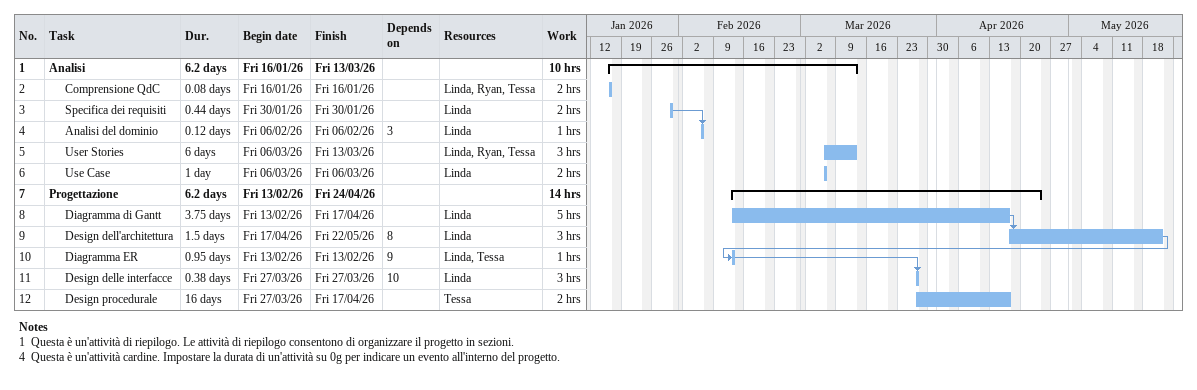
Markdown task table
| ID | Level | Task | Duration | Start | Finish | Predecessors | Resources | Work (h) |
|---|---|---|---|---|---|---|---|---|
| 1 | 1 | **Analisi** | 6.2d | 2026-01-16 | 2026-03-13 |  |  | 10 |
| 2 | 2 | Comprensione QdC | 0.08d | 2026-01-16 | 2026-01-16 |  | Linda, Ryan, Tessa | 2 |
| 3 | 2 | Specifica dei requisiti | 0.44d | 2026-01-30 | 2026-01-30 |  | Linda | 2 |
| 4 | 2 | Analisi del dominio | 0.12d | 2026-02-06 | 2026-02-06 | 3 | Linda | 1 |
| 5 | 2 | User Stories | 6d | 2026-03-06 | 2026-03-13 |  | Linda, Ryan, Tessa | 3 |
| 6 | 2 | Use Case | 1d | 2026-03-06 | 2026-03-06 |  | Linda | 2 |
| 7 | 1 | **Progettazione** | 6.2d | 2026-02-13 | 2026-04-24 |  |  | 14 |
| 8 | 2 | Diagramma di Gantt | 3.75d | 2026-02-13 | 2026-04-17 |  | Linda | 5 |
| 9 | 2 | Design dell'architettura | 1.5d | 2026-04-17 | 2026-05-22 | 8 | Linda | 3 |
| 10 | 2 | Diagramma ER | 0.95d | 2026-02-13 | 2026-02-13 | 9 | Linda, Tessa | 1 |
| 11 | 2 | Design delle interfacce | 0.38d | 2026-03-27 | 2026-03-27 | 10 | Linda | 3 |
| 12 | 2 | Design procedurale | 16d | 2026-03-27 | 2026-04-17 |  | Tessa | 2 |

Notes
- 1: Questa è un'attività di riepilogo. Le attività di riepilogo consentono di organizzare il progetto in sezioni.
- 4: Questa è un'attività cardine. Impostare la durata di un'attività su 0g per indicare un evento all'interno del progetto.
